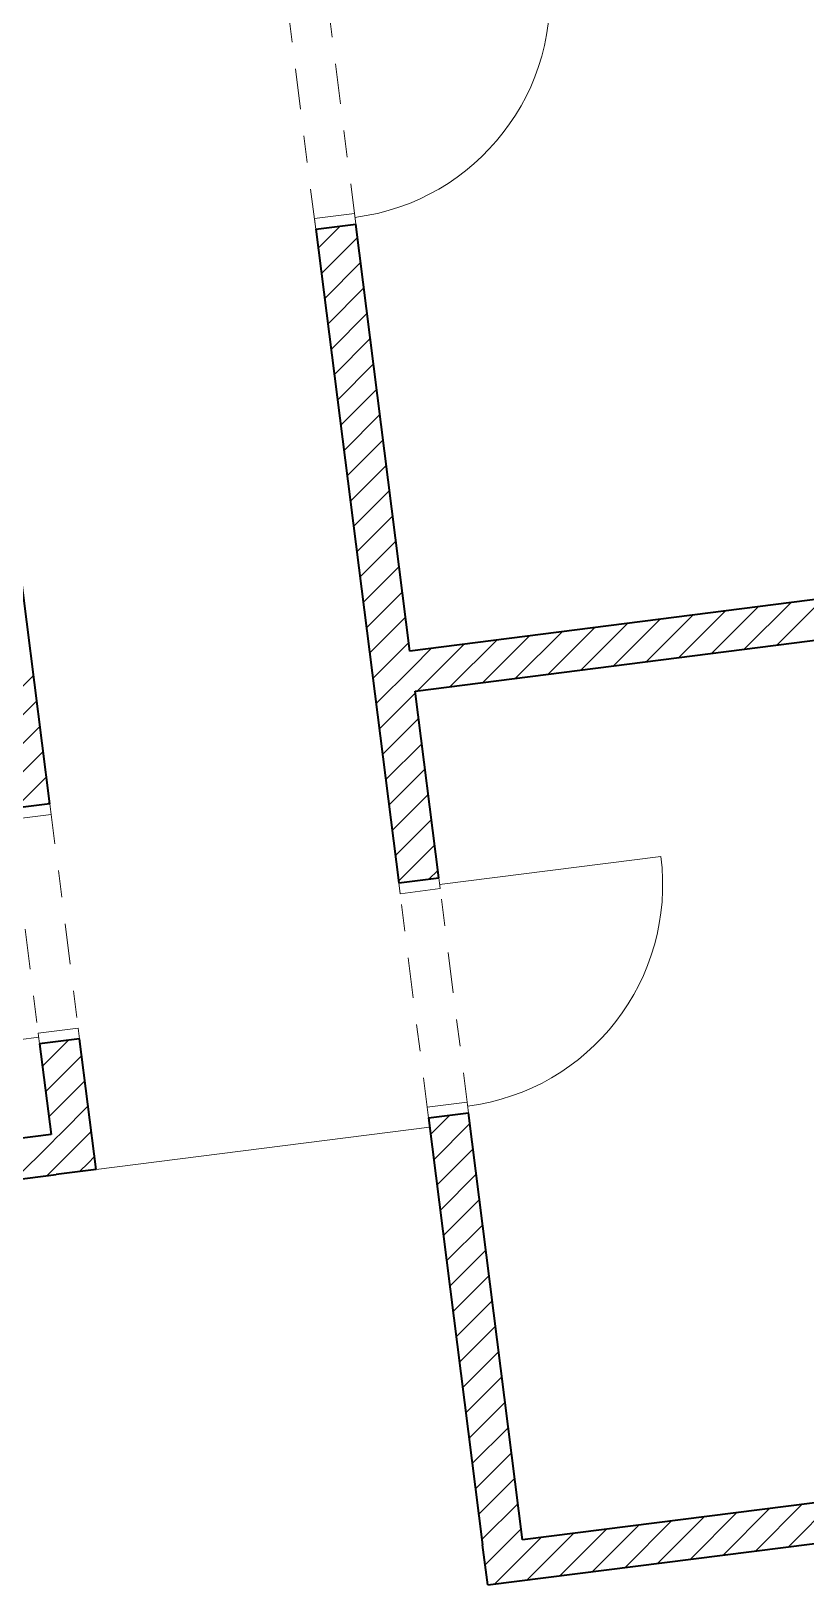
# Model space of a CAD drawing. Header units: metres. Extents: x 2713679.5 to 2713747.3, y 1226017.1 to 1226104.2.
# Drawn here: x 2713694.57 to 2713697.45, y 1226067.57 to 1226073.35 of the extents above; entities that cross this region are included whole.
import ezdxf

# ---------------------------------------------------------------- set-up
doc = ezdxf.new("R2010")
doc.units = ezdxf.units.M
doc.header["$MEASUREMENT"] = 0
doc.linetypes.add('Strichpunkt 3_1_1mm Achsen', pattern=[0.25, 0.15, -0.05, 0, -0.05])
doc.layers.add('raum', color=7, linetype='Continuous', true_color=0x000000)
doc.layers.add('waende_stuetzen', color=250, linetype='Continuous')

msp = doc.modelspace()

# ---------------------------------------------------------------- linework, layer by layer
at = {"layer": 'raum', "color": 255, "linetype": 'Continuous', "lineweight": 13}
msp.add_line((2713694.8091, 1226069.1142), (2713696.0492, 1226069.2715), dxfattribs=at)
at = {"layer": 'waende_stuetzen', "color": 7, "linetype": 'Strichpunkt 3_1_1mm Achsen', "lineweight": 13}
for p, q in [((2713695.7743, 1226072.6287), (2713695.6636, 1226073.5016)), ((2713695.6255, 1226072.6098), (2713695.5148, 1226073.4828)), ((2713694.4878, 1226070.4544), (2713694.5986, 1226069.5814)), ((2713694.6367, 1226070.4733), (2713694.7474, 1226069.6003)), ((2713696.1936, 1226069.3251), (2713696.0828, 1226070.1981)), ((2713696.0448, 1226069.3063), (2713695.934, 1226070.1793))]:
    msp.add_line(p, q, dxfattribs=at)
at = {"layer": 'waende_stuetzen', "color": 7, "linetype": 'Continuous', "lineweight": 13}
for p, q in [((2713695.6205, 1226072.6494), (2713695.7693, 1226072.6683)), ((2713695.6255, 1226072.6098), (2713695.6205, 1226072.6494)), ((2713695.7693, 1226072.6683), (2713695.7743, 1226072.6287)), ((2713694.6417, 1226070.4336), (2713694.4929, 1226070.4147)), ((2713694.6367, 1226070.4733), (2713694.6417, 1226070.4336)), ((2713696.0859, 1226070.1733), (2713696.9093, 1226070.2778)), ((2713696.0828, 1226070.1981), (2713696.0878, 1226070.1585)), ((2713695.939, 1226070.1396), (2713695.934, 1226070.1793)), ((2713696.0878, 1226070.1585), (2713695.939, 1226070.1396)), ((2713694.5936, 1226069.6211), (2713694.7424, 1226069.64)), ((2713694.5986, 1226069.5814), (2713694.5936, 1226069.6211)), ((2713694.7424, 1226069.64), (2713694.7474, 1226069.6003)), ((2713694.5955, 1226069.6062), (2713693.7721, 1226069.5017)), ((2713696.0397, 1226069.3459), (2713696.1885, 1226069.3648)), ((2713696.0448, 1226069.3063), (2713696.0397, 1226069.3459)), ((2713696.1885, 1226069.3648), (2713696.1936, 1226069.3251))]:
    msp.add_line(p, q, dxfattribs=at)
at = {"layer": 'waende_stuetzen', "color": 7, "linetype": 'Continuous', "lineweight": 35}
for p, q in [((2713695.6255, 1226072.6098), (2713695.7743, 1226072.6287)), ((2713695.9758, 1226071.0414), (2713695.7743, 1226072.6287)), ((2713695.6255, 1226072.6098), (2713695.934, 1226070.1793)), ((2713694.6367, 1226070.4733), (2713694.3855, 1226072.4524)), ((2713700.0432, 1226071.5576), (2713695.9758, 1226071.0414)), ((2713695.9947, 1226070.8926), (2713700.062, 1226071.4088)), ((2713696.0828, 1226070.1981), (2713695.9947, 1226070.8926)), ((2713694.6367, 1226070.4733), (2713694.4878, 1226070.4544)), ((2713695.934, 1226070.1793), (2713696.0828, 1226070.1981)), ((2713694.7474, 1226069.6003), (2713694.5986, 1226069.5814)), ((2713694.5986, 1226069.5814), (2713694.6414, 1226069.2441)), ((2713694.8091, 1226069.1142), (2713694.7474, 1226069.6003)), ((2713696.0448, 1226069.3063), (2713696.1936, 1226069.3251)), ((2713696.0448, 1226069.3063), (2713696.2462, 1226067.719)), ((2713696.395, 1226067.7379), (2713696.1936, 1226069.3251)), ((2713694.6414, 1226069.2441), (2713691.9629, 1226068.9042)), ((2713694.8091, 1226069.1142), (2713694.6603, 1226069.0953)), ((2713691.9818, 1226068.7554), (2713694.6603, 1226069.0953)), ((2713700.4624, 1226068.2541), (2713696.395, 1226067.7379)), ((2713696.2651, 1226067.5702), (2713700.4565, 1226068.1021)), ((2713696.2651, 1226067.5702), (2713696.2462, 1226067.719))]:
    msp.add_line(p, q, dxfattribs=at)
at = {"layer": 'waende_stuetzen', "color": 18, "linetype": 'Continuous', "lineweight": 0, "true_color": 0x000000}
for p, q in [((2713695.6345, 1226072.5392), (2713695.7167, 1226072.6213)), ((2713695.6464, 1226072.445), (2713695.7806, 1226072.5792)), ((2713695.6584, 1226072.3509), (2713695.7926, 1226072.4851)), ((2713695.6703, 1226072.2568), (2713695.8045, 1226072.391)), ((2713695.6823, 1226072.1627), (2713695.8165, 1226072.2968)), ((2713695.6942, 1226072.0686), (2713695.8284, 1226072.2027)), ((2713695.7062, 1226071.9744), (2713695.8403, 1226072.1086)), ((2713695.7181, 1226071.8803), (2713695.8523, 1226072.0145)), ((2713695.7301, 1226071.7862), (2713695.8642, 1226071.9204)), ((2713695.742, 1226071.6921), (2713695.8762, 1226071.8262)), ((2713695.7539, 1226071.5979), (2713695.8881, 1226071.7321)), ((2713695.7659, 1226071.5038), (2713695.9001, 1226071.638)), ((2713695.7778, 1226071.4097), (2713695.912, 1226071.5439)), ((2713695.7898, 1226071.3156), (2713695.924, 1226071.4498)), ((2713695.8017, 1226071.2215), (2713695.9359, 1226071.3556)), ((2713695.8137, 1226071.1273), (2713695.9478, 1226071.2615)), ((2713697.3407, 1226071.0634), (2713697.5139, 1226071.2366)), ((2713696.8548, 1226071.0017), (2713697.028, 1226071.1749)), ((2713696.9763, 1226071.0171), (2713697.1495, 1226071.1903)), ((2713697.0978, 1226071.0326), (2713697.2709, 1226071.2057)), ((2713697.2192, 1226071.048), (2713697.3924, 1226071.2212)), ((2713695.8256, 1226071.0332), (2713695.9598, 1226071.1674)), ((2713696.4903, 1226070.9555), (2713696.6635, 1226071.1287)), ((2713696.6118, 1226070.9709), (2713696.785, 1226071.1441)), ((2713696.7333, 1226070.9863), (2713696.9065, 1226071.1595)), ((2713695.8376, 1226070.9391), (2713695.9717, 1226071.0733)), ((2713696.0044, 1226070.8938), (2713696.1776, 1226071.067)), ((2713696.1259, 1226070.9092), (2713696.2991, 1226071.0824)), ((2713696.2474, 1226070.9246), (2713696.4206, 1226071.0978)), ((2713696.3689, 1226070.9401), (2713696.542, 1226071.1132)), ((2713695.9837, 1226070.9791), (2713696.0561, 1226071.0516)), ((2713694.4419, 1226070.8162), (2713694.5761, 1226070.9504)), ((2713695.8495, 1226070.845), (2713695.9837, 1226070.9791)), ((2713694.4539, 1226070.7221), (2713694.588, 1226070.8563)), ((2713695.8615, 1226070.7509), (2713695.9956, 1226070.885)), ((2713695.8734, 1226070.6567), (2713696.0076, 1226070.7909)), ((2713694.4658, 1226070.628), (2713694.6, 1226070.7622)), ((2713694.4778, 1226070.5339), (2713694.6119, 1226070.6681)), ((2713695.8853, 1226070.5626), (2713696.0195, 1226070.6968)), ((2713695.8973, 1226070.4685), (2713696.0315, 1226070.6027)), ((2713694.5067, 1226070.4568), (2713694.6239, 1226070.5739)), ((2713695.9092, 1226070.3744), (2713696.0434, 1226070.5085)), ((2713694.6282, 1226070.4722), (2713694.6358, 1226070.4798)), ((2713695.9212, 1226070.2802), (2713696.0553, 1226070.4144)), ((2713695.9331, 1226070.1861), (2713696.0673, 1226070.3203)), ((2713696.0466, 1226070.1936), (2713696.0792, 1226070.2262)), ((2713694.6091, 1226069.4985), (2713694.7056, 1226069.595)), ((2713694.6211, 1226069.4044), (2713694.7553, 1226069.5386)), ((2713694.633, 1226069.3103), (2713694.7672, 1226069.4445)), ((2713694.6775, 1226069.2487), (2713694.7792, 1226069.3504)), ((2713696.0526, 1226069.2449), (2713696.124, 1226069.3163)), ((2713696.0645, 1226069.1508), (2713696.1987, 1226069.285)), ((2713694.5043, 1226069.0755), (2713694.645, 1226069.2162)), ((2713694.645, 1226069.2162), (2713694.6592, 1226069.2304)), ((2713694.6592, 1226069.2304), (2713694.6775, 1226069.2487)), ((2713694.7189, 1226069.1841), (2713694.7911, 1226069.2562)), ((2713694.6569, 1226069.1221), (2713694.7189, 1226069.1841)), ((2713694.7787, 1226069.1378), (2713694.803, 1226069.1621)), ((2713696.0765, 1226069.0567), (2713696.2106, 1226069.1908)), ((2713694.6258, 1226069.0909), (2713694.6569, 1226069.1221)), ((2713694.7472, 1226069.1063), (2713694.7787, 1226069.1378)), ((2713696.0884, 1226068.9625), (2713696.2226, 1226069.0967)), ((2713696.1003, 1226068.8684), (2713696.2345, 1226069.0026)), ((2713696.1123, 1226068.7743), (2713696.2465, 1226068.9085)), ((2713696.1242, 1226068.6802), (2713696.2584, 1226068.8144)), ((2713696.1362, 1226068.5861), (2713696.2704, 1226068.7202)), ((2713696.1481, 1226068.4919), (2713696.2823, 1226068.6261)), ((2713696.1601, 1226068.3978), (2713696.2942, 1226068.532)), ((2713696.172, 1226068.3037), (2713696.3062, 1226068.4379)), ((2713696.184, 1226068.2096), (2713696.3181, 1226068.3438)), ((2713696.1959, 1226068.1155), (2713696.3301, 1226068.2496)), ((2713696.2078, 1226068.0213), (2713696.342, 1226068.1555)), ((2713696.2198, 1226067.9272), (2713696.354, 1226068.0614)), ((2713696.2317, 1226067.8331), (2713696.3659, 1226067.9673)), ((2713697.3836, 1226067.7121), (2713697.5567, 1226067.8853)), ((2713696.2437, 1226067.739), (2713696.3779, 1226067.8731)), ((2713697.0191, 1226067.6659), (2713697.1923, 1226067.8391)), ((2713697.1406, 1226067.6813), (2713697.3138, 1226067.8545)), ((2713697.2621, 1226067.6967), (2713697.4353, 1226067.8699)), ((2713696.3419, 1226067.7311), (2713696.3898, 1226067.779)), ((2713696.5332, 1226067.6042), (2713696.7064, 1226067.7774)), ((2713696.6547, 1226067.6196), (2713696.8278, 1226067.7928)), ((2713696.7761, 1226067.635), (2713696.9493, 1226067.8082)), ((2713696.8976, 1226067.6505), (2713697.0708, 1226067.8236)), ((2713696.2556, 1226067.6448), (2713696.3419, 1226067.7311)), ((2713696.4017, 1226067.6849), (2713696.4634, 1226067.7466)), ((2713696.4137, 1226067.5908), (2713696.5849, 1226067.762)), ((2713696.2902, 1226067.5734), (2713696.4017, 1226067.6849)), ((2713696.4117, 1226067.5888), (2713696.4137, 1226067.5908))]:
    msp.add_line(p, q, dxfattribs=at)
at = {"layer": 'waende_stuetzen', "color": 7, "linetype": 'Continuous', "lineweight": 13}
for centre in [(2713695.6667, 1226073.4768), (2713696.0859, 1226070.1733)]:
    msp.add_arc(centre, 0.83, 277.23258, 7.23258, dxfattribs=at)

doc.saveas('drawing.dxf')
